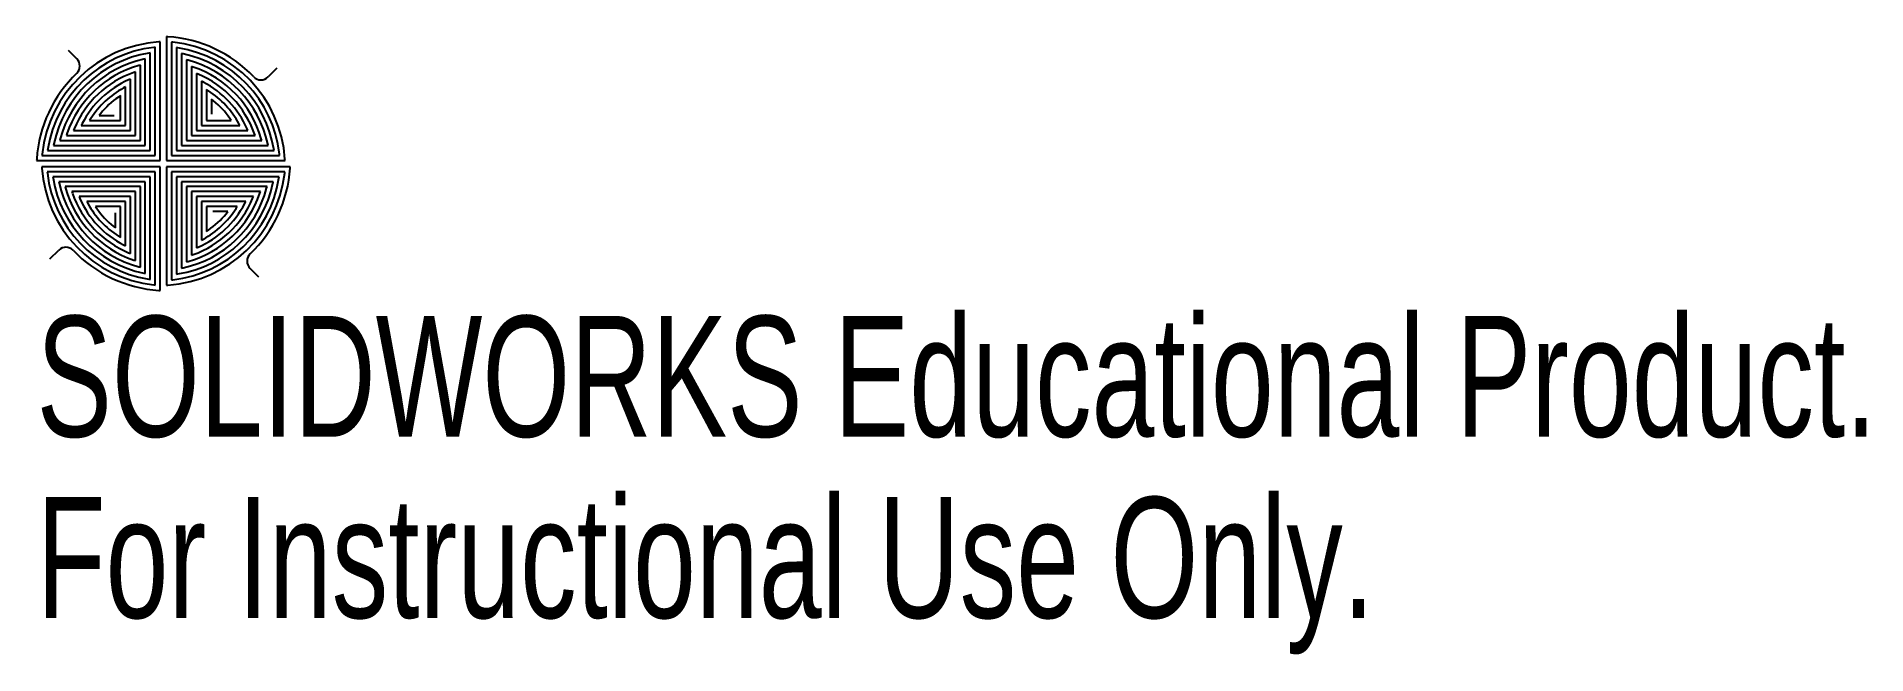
# Model space of a CAD drawing. Header units: millimetres. Extents: x -5.6 to 67.7, y -14.3 to 10.4.
import ezdxf

# ---------------------------------------------------------------- set-up
doc = ezdxf.new("R2010")
doc.units = ezdxf.units.MM
doc.styles.add('SLDTEXTSTYLE0', font='TXT', dxfattribs={"width": 0.7})

msp = doc.modelspace()

# ---------------------------------------------------------------- linework, layer by layer
at = {"color": 7, "linetype": 'Continuous', "lineweight": 25}
for p, q in [((-0.343, 10.438), (-0.396, 10.442)), ((-0.396, 10.442), (-0.396, 5.488)), ((-4.339, 9.906), (-3.986, 9.552)), ((-1.246, 9.552), (-1.307, 9.539)), ((-1.246, 6.088), (-1.246, 9.552)), ((-1.046, 9.79), (-1.104, 9.781)), ((-1.046, 5.888), (-1.046, 9.79)), ((-0.846, 10.017), (-0.902, 10.01)), ((-0.846, 5.688), (-0.846, 10.017)), ((-0.646, 10.233), (-0.7, 10.23)), ((-0.646, 5.488), (-0.646, 10.233)), ((-0.141, 10.22), (-0.196, 10.226)), ((-0.196, 10.226), (-0.196, 5.688)), ((0.061, 9.991), (0.004, 10)), ((0.004, 10), (0.004, 5.888)), ((0.264, 9.75), (0.204, 9.763)), ((0.204, 9.763), (0.204, 6.088)), ((-1.646, 9.031), (-1.713, 9.008)), ((-1.646, 6.488), (-1.646, 9.031)), ((-1.446, 9.3), (-1.51, 9.282)), ((-1.446, 6.288), (-1.446, 9.3)), ((0.467, 9.496), (0.404, 9.513)), ((0.404, 9.513), (0.404, 6.288)), ((0.67, 9.225), (0.604, 9.248)), ((0.604, 9.248), (0.604, 6.488)), ((0.873, 8.935), (0.804, 8.964)), ((0.804, 8.964), (0.804, 6.688)), ((4.021, 9.181), (3.667, 8.828)), ((-2.246, 8.08), (-2.325, 8.026)), ((-2.246, 7.088), (-2.246, 8.08)), ((-2.046, 8.428), (-2.12, 8.387)), ((-2.046, 6.888), (-2.046, 8.428)), ((-1.846, 8.743), (-1.917, 8.712)), ((-1.846, 6.688), (-1.846, 8.743)), ((1.004, 8.657), (1.004, 6.888)), ((1.077, 8.619), (1.004, 8.657)), ((1.281, 8.27), (1.204, 8.32)), ((1.204, 8.32), (1.204, 7.088)), ((-3.033, 7.37), (-3.1, 7.288)), ((1.485, 7.875), (1.404, 7.941)), ((1.404, 7.941), (1.404, 7.338)), ((-4.093, 6.758), (-4.122, 6.688)), ((-4.122, 6.688), (-1.846, 6.688)), ((-3.777, 6.961), (-3.815, 6.888)), ((-3.815, 6.888), (-2.046, 6.888)), ((-3.428, 7.165), (-3.478, 7.088)), ((-3.478, 7.088), (-2.246, 7.088)), ((-3.1, 7.288), (-2.496, 7.288)), ((0.804, 6.688), (2.858, 6.688)), ((1.004, 6.888), (2.544, 6.888)), ((1.204, 7.088), (2.195, 7.088)), ((2.195, 7.088), (2.141, 7.167)), ((2.544, 6.888), (2.503, 6.962)), ((2.858, 6.688), (2.827, 6.758)), ((-5.149, 5.946), (-5.158, 5.888)), ((-5.158, 5.888), (-1.046, 5.888)), ((-4.908, 6.149), (-4.921, 6.088)), ((-4.921, 6.088), (-1.246, 6.088)), ((-4.654, 6.351), (-4.671, 6.288)), ((-4.671, 6.288), (-1.446, 6.288)), ((-4.384, 6.554), (-4.406, 6.488)), ((-4.406, 6.488), (-1.646, 6.488)), ((0.004, 5.888), (3.906, 5.888)), ((0.204, 6.088), (3.667, 6.088)), ((0.404, 6.288), (3.415, 6.288)), ((0.604, 6.488), (3.147, 6.488)), ((3.147, 6.488), (3.123, 6.555)), ((3.415, 6.288), (3.397, 6.352)), ((3.667, 6.088), (3.654, 6.149)), ((3.906, 5.888), (3.896, 5.946)), ((-5.596, 5.542), (-5.6, 5.488)), ((-5.6, 5.488), (-0.646, 5.488)), ((-5.391, 5.238), (-5.388, 5.185)), ((-0.646, 5.238), (-5.391, 5.238)), ((-5.378, 5.744), (-5.384, 5.688)), ((-5.384, 5.688), (-0.846, 5.688)), ((-0.646, 0.285), (-0.646, 5.238)), ((-0.396, 5.488), (4.349, 5.488)), ((-0.396, 5.238), (-0.396, 0.493)), ((4.557, 5.238), (-0.396, 5.238)), ((-0.196, 5.688), (4.132, 5.688)), ((4.132, 5.688), (4.126, 5.744)), ((4.349, 5.488), (4.345, 5.542)), ((4.554, 5.185), (4.557, 5.238)), ((-0.846, 5.038), (-5.175, 5.038)), ((-5.175, 5.038), (-5.169, 4.983)), ((-4.948, 4.838), (-4.939, 4.78)), ((-1.046, 4.838), (-4.948, 4.838)), ((-4.71, 4.638), (-4.697, 4.578)), ((-1.246, 4.638), (-4.71, 4.638)), ((-4.458, 4.438), (-4.44, 4.375)), ((-1.446, 4.438), (-4.458, 4.438)), ((-1.446, 1.213), (-1.446, 4.438)), ((-1.246, 0.963), (-1.246, 4.638)), ((-1.046, 0.726), (-1.046, 4.838)), ((-0.846, 0.501), (-0.846, 5.038)), ((-0.196, 5.038), (-0.196, 0.71)), ((4.341, 5.038), (-0.196, 5.038)), ((0.004, 4.838), (0.004, 0.936)), ((4.115, 4.838), (0.004, 4.838)), ((0.204, 4.638), (0.204, 1.175)), ((3.878, 4.638), (0.204, 4.638)), ((3.629, 4.438), (0.404, 4.438)), ((0.404, 4.438), (0.404, 1.427)), ((3.612, 4.375), (3.629, 4.438)), ((3.866, 4.578), (3.878, 4.638)), ((4.106, 4.78), (4.115, 4.838)), ((4.335, 4.983), (4.341, 5.038)), ((-4.19, 4.238), (-4.166, 4.172)), ((-1.646, 4.238), (-4.19, 4.238)), ((-1.846, 4.038), (-3.901, 4.038)), ((-3.901, 4.038), (-3.87, 3.968)), ((-3.586, 3.838), (-3.546, 3.764)), ((-2.046, 3.838), (-3.586, 3.838)), ((-2.046, 2.07), (-2.046, 3.838)), ((-1.846, 1.763), (-1.846, 4.038)), ((-1.646, 1.479), (-1.646, 4.238)), ((0.604, 4.238), (0.604, 1.695)), ((3.363, 4.238), (0.604, 4.238)), ((0.804, 4.038), (0.804, 1.984)), ((3.079, 4.038), (0.804, 4.038)), ((1.004, 3.838), (1.004, 2.298)), ((2.772, 3.838), (1.004, 3.838)), ((2.734, 3.765), (2.772, 3.838)), ((3.05, 3.969), (3.079, 4.038)), ((3.341, 4.172), (3.363, 4.238)), ((-3.238, 3.638), (-3.184, 3.56)), ((-2.246, 3.638), (-3.238, 3.638)), ((-2.446, 2.785), (-2.446, 3.388)), ((-2.246, 2.407), (-2.246, 3.638)), ((1.204, 3.638), (1.204, 2.646)), ((2.435, 3.638), (1.204, 3.638)), ((2.057, 3.438), (1.454, 3.438)), ((1.99, 3.357), (2.057, 3.438)), ((2.385, 3.561), (2.435, 3.638)), ((-2.528, 2.851), (-2.446, 2.785)), ((-2.323, 2.456), (-2.246, 2.407)), ((1.004, 2.298), (1.078, 2.339)), ((1.204, 2.646), (1.282, 2.701)), ((-5.064, 1.545), (-4.71, 1.899)), ((-2.119, 2.108), (-2.046, 2.07)), ((-1.916, 1.792), (-1.846, 1.763)), ((-1.712, 1.501), (-1.646, 1.479)), ((0.604, 1.695), (0.67, 1.719)), ((0.804, 1.984), (0.874, 2.015)), ((-1.509, 1.23), (-1.446, 1.213)), ((-1.307, 0.976), (-1.246, 0.963)), ((-1.104, 0.736), (-1.046, 0.726)), ((0.004, 0.936), (0.062, 0.946)), ((0.204, 1.175), (0.264, 1.188)), ((0.404, 1.427), (0.467, 1.444)), ((3.297, 0.821), (2.943, 1.174)), ((-0.902, 0.507), (-0.846, 0.501)), ((-0.7, 0.288), (-0.646, 0.285)), ((-0.396, 0.493), (-0.343, 0.497)), ((-0.196, 0.71), (-0.141, 0.716))]:
    msp.add_line(p, q, dxfattribs=at)
for centre, radius, start, end in [((-0.694, 5.2), 5.25, 43.79808, 86.17197), ((-0.358, 5.191), 5.05, 93.87876, 173.7174), ((-0.358, 5.191), 4.85, 96.43815, 171.04499), ((-0.358, 5.191), 4.65, 99.235, 168.11752), ((-0.358, 5.191), 4.45, 102.3119, 164.88728), ((-4.269, 9.269), 0.4, 313.79808, 45), ((-0.694, 5.2), 5.05, 3.87876, 83.7174), ((-0.694, 5.2), 4.85, 6.43815, 81.04499), ((-0.694, 5.2), 4.65, 9.235, 78.11752), ((-0.358, 5.191), 5.25, 133.79808, 176.17197), ((-0.358, 5.191), 4.25, 105.72416, 161.29153), ((-0.358, 5.191), 4.05, 109.54558, 157.24505), ((-0.694, 5.2), 4.45, 12.3119, 74.88728), ((-0.694, 5.2), 4.25, 15.72416, 71.29153), ((-0.694, 5.2), 4.05, 19.54558, 67.24505), ((3.385, 9.11), 0.4, 223.79808, 315), ((-0.358, 5.191), 3.85, 113.87838, 152.62711), ((-0.358, 5.191), 3.65, 118.8711, 147.25654), ((-0.694, 5.2), 3.85, 23.87838, 62.62711), ((-0.694, 5.2), 3.65, 28.8711, 57.25654), ((-0.358, 5.191), 3.45, 124.75488, 140.83776), ((-0.694, 5.2), 3.45, 34.75488, 50.83776), ((-0.349, 5.526), 5.05, 183.87876, 263.7174), ((-0.685, 5.535), 5.25, 313.79808, 356.17197), ((-0.349, 5.526), 4.85, 186.43815, 261.04499), ((-0.349, 5.526), 4.65, 189.235, 258.11752), ((-0.349, 5.526), 4.45, 192.3119, 254.88728), ((-0.685, 5.535), 5.05, 273.87876, 353.7174), ((-0.685, 5.535), 4.85, 276.43815, 351.04499), ((-0.685, 5.535), 4.65, 279.235, 348.11752), ((-0.349, 5.526), 4.25, 195.72416, 251.29153), ((-0.349, 5.526), 4.05, 199.54558, 247.24505), ((-0.349, 5.526), 3.85, 203.87838, 242.62711), ((-0.349, 5.526), 3.65, 208.8711, 237.25654), ((-0.685, 5.535), 4.45, 282.3119, 344.88728), ((-0.685, 5.535), 4.25, 285.72416, 341.29153), ((-0.685, 5.535), 4.05, 289.54558, 337.24505), ((-0.685, 5.535), 3.85, 293.87838, 332.62711), ((-0.349, 5.526), 3.45, 214.75488, 230.83776), ((-0.685, 5.535), 3.65, 298.8711, 327.25654), ((-0.685, 5.535), 3.45, 304.75488, 320.83776), ((-4.427, 1.616), 0.4, 43.79808, 135), ((-0.349, 5.526), 5.25, 223.79808, 266.17197), ((3.226, 1.457), 0.4, 133.79808, 225)]:
    msp.add_arc(centre, radius, start, end, dxfattribs=at)

# ---------------------------------------------------------------- texts
at = {"color": 7, "linetype": 'Continuous', "char_height": 4.83362, "attachment_point": 1, "style": 'SLDTEXTSTYLE0'}
for s, insert in [('SOLIDWORKS Educational Product.', (-5.6, -0.735)), ('For Instructional Use Only.', (-5.6, -7.985))]:
    msp.add_mtext(s, dxfattribs=dict(at, insert=insert))

doc.saveas('drawing.dxf')
